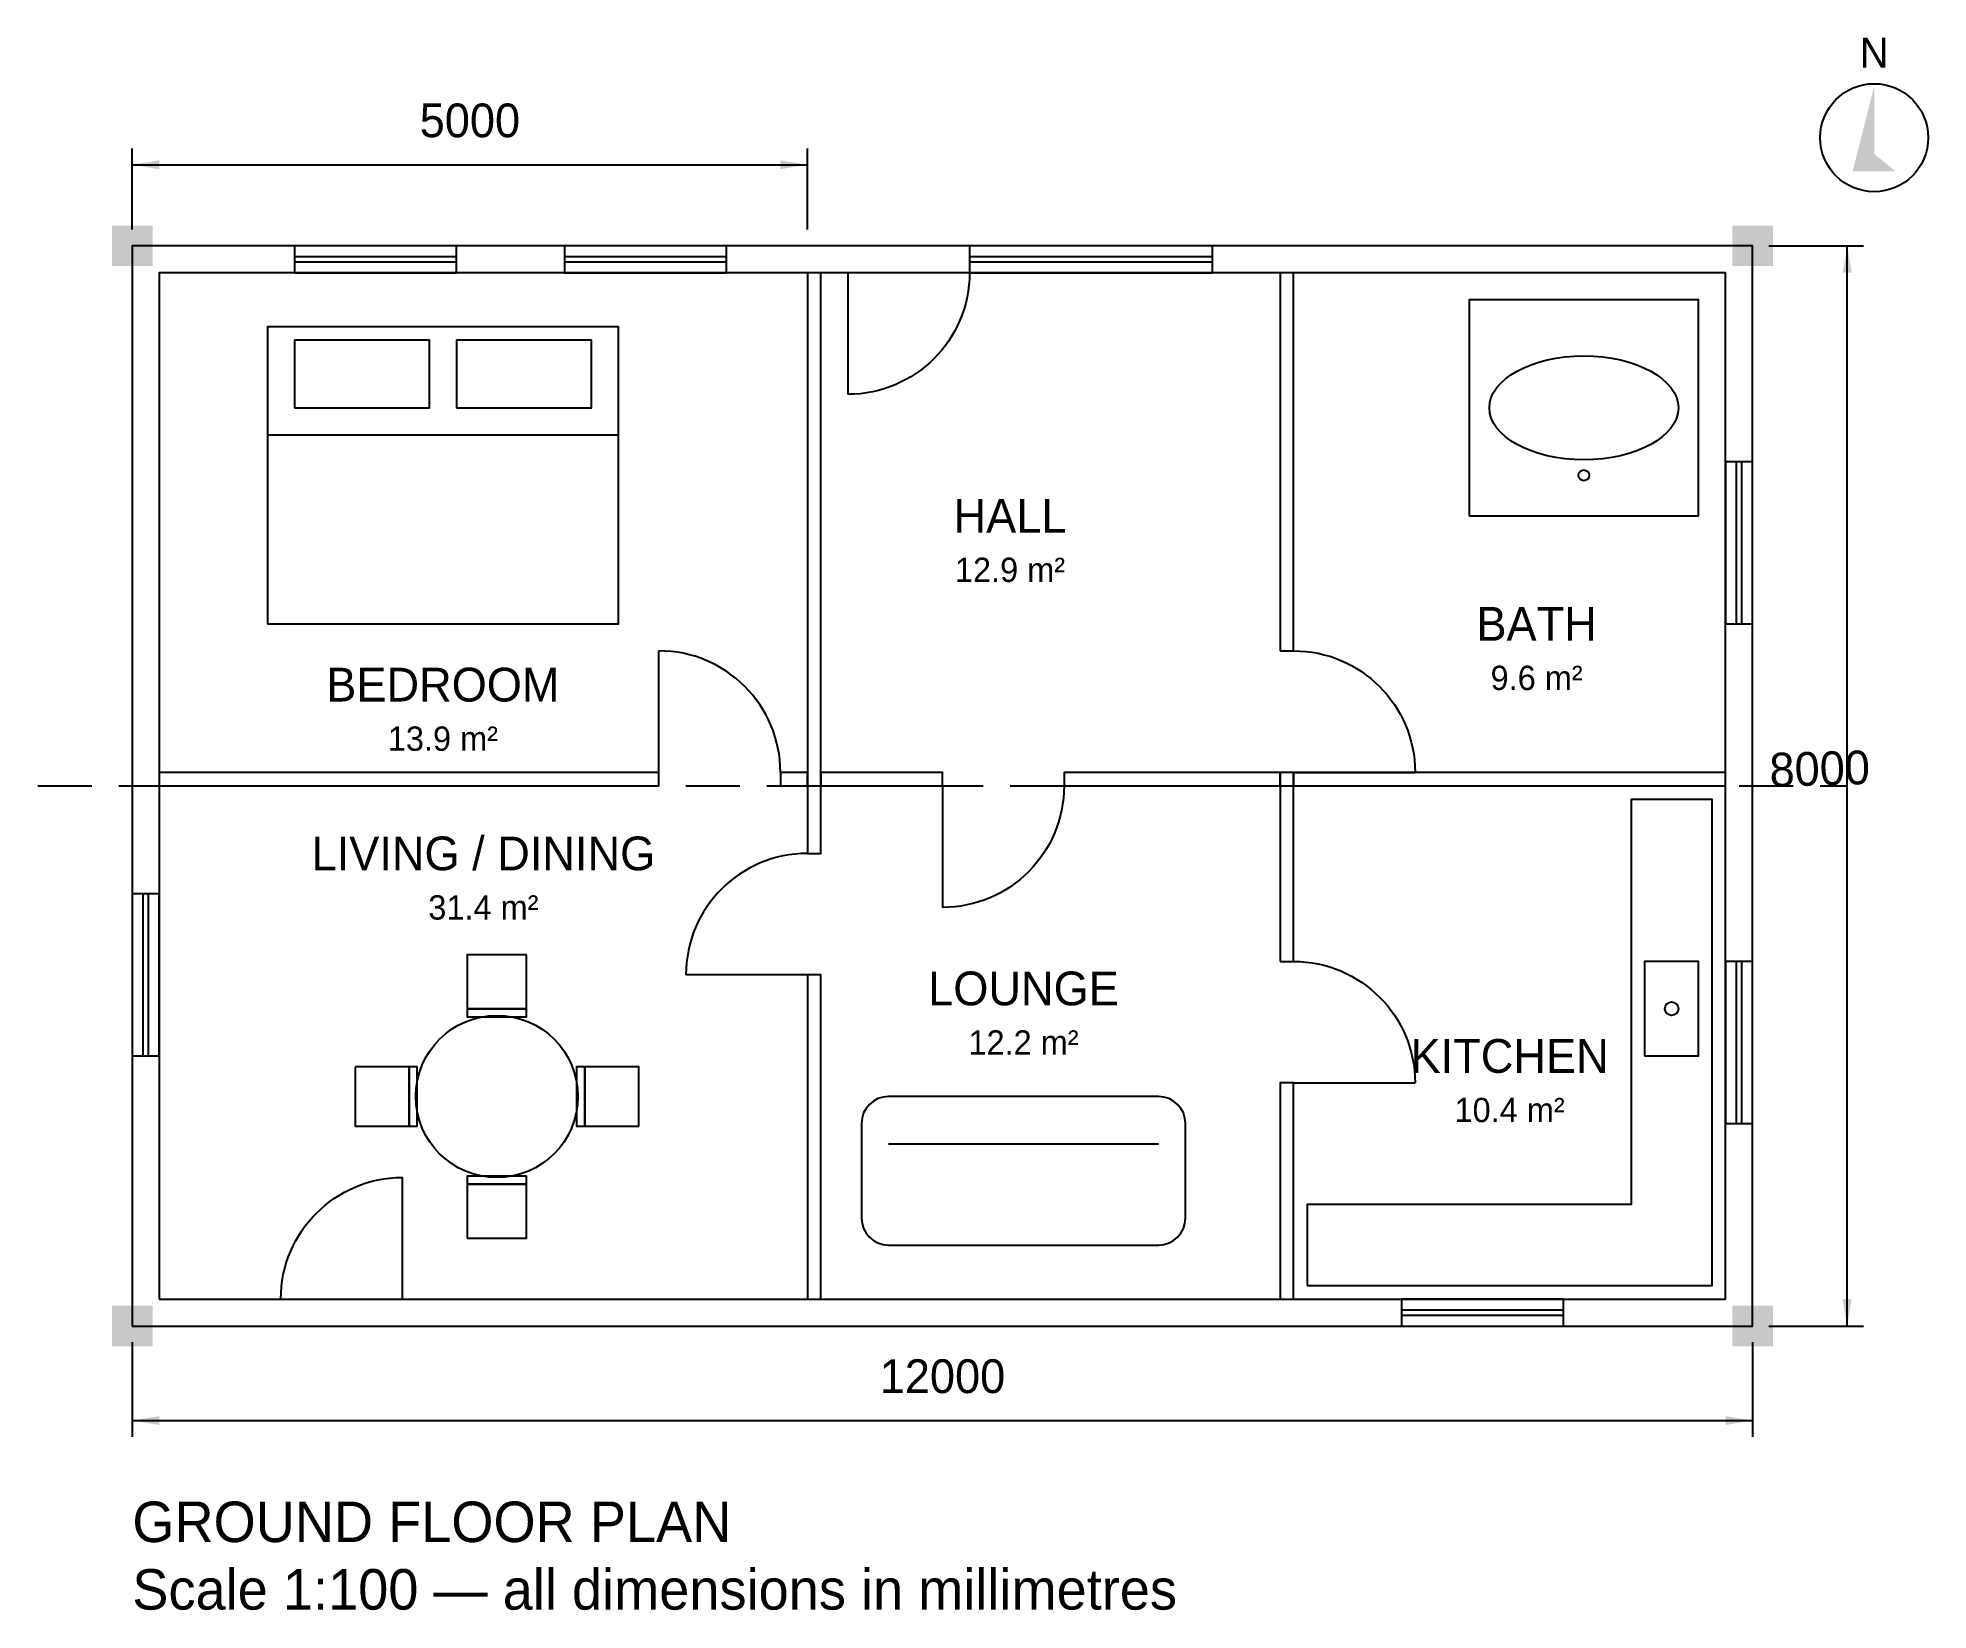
# Model space of a CAD drawing. Header units: millimetres. Extents: x -700 to 13300, y -2104 to 9540.
import ezdxf
from ezdxf.enums import TextEntityAlignment as Align

# ---------------------------------------------------------------- set-up
doc = ezdxf.new("R2010")
doc.units = ezdxf.units.MM
doc.linetypes.add('DASHED', pattern=[600, 400, -200])
for name, color, linetype in [('DIMS', 3, 'CONTINUOUS'), ('DOORS', 1, 'CONTINUOUS'), ('FURNITURE', 8, 'CONTINUOUS'), ('GRID', 9, 'DASHED'), ('TEXT', 2, 'CONTINUOUS'), ('WALLS', 7, 'CONTINUOUS'), ('WINDOWS', 4, 'CONTINUOUS')]:
    doc.layers.add(name, color=color, linetype=linetype)
doc.dimstyles.get("Standard").update_dxf_attribs({"dimtxt": 0.18, "dimasz": 0.18, "dimexe": 0.18, "dimexo": 0.0625, "dimgap": 0.09, "dimtad": 0, "dimtih": 1, "dimtoh": 1, "dimdec": 4, "dimzin": 0, "dimdsep": 46, "dimcen": 0.09, "dimadec": 0, "dimazin": 0, "dimtfac": 1, "dimtdec": 4, "dimtofl": 0, "dimtmove": 0, "dimatfit": 3, "dimfxl": 1, "dimtolj": 1, "dimtzin": 0, "dimarcsym": 0})

# ---------------------------------------------------------------- blocks, each defined once
blk = doc.blocks.new('DOOR')
blk.add_line((0, 0), (0, 900))
blk.add_arc((0, 0), 900, 0, 90)
blk = doc.blocks.new('WINDOW')
for p, q in [((0, 120), (1200, 120)), ((0, 80), (1200, 80))]:
    blk.add_line(p, q)
blk.add_lwpolyline([(0, 0), (1200, 0), (1200, 200), (0, 200)], close=True)
blk = doc.blocks.new('CHAIR')
for points in [[(-220, 200), (220, 200), (220, 260), (-220, 260)], [(-220, -200), (220, -200), (220, 200), (-220, 200)]]:
    blk.add_lwpolyline(points, close=True)
blk = doc.blocks.new('NORTH')
blk.add_circle((0, 0), 400)
blk.add_solid([(0, 380), (-160, -250), (0, -120), (160, -250)])
blk.add_text('N', height=220).set_placement((0, 520), align=Align.CENTER)
blk = doc.blocks.new('*D1')
at = {"color": 0}
for p, q in [((0, -120), (0, -820)), ((12000, -120), (12000, -820)), ((0, -700), (12000, -700))]:
    blk.add_line(p, q, dxfattribs=at)
for points in [[(0, -700), (200, -667), (200, -733)], [(12000, -700), (11800, -667), (11800, -733)]]:
    blk.add_solid(points, dxfattribs=at)
at = {"color": 0, "insert": (6000, -500), "char_height": 250, "attachment_point": 8}
blk.add_mtext('12000', dxfattribs=at)
blk = doc.blocks.new('*D2')
at = {"color": 0}
for p, q in [((12120, 8000), (12820, 8000)), ((12700, 0), (12700, 8000)), ((12120, 0), (12820, 0))]:
    blk.add_line(p, q, dxfattribs=at)
for points in [[(12700, 8000), (12667, 7800), (12733, 7800)], [(12700, 0), (12667, 200), (12733, 200)]]:
    blk.add_solid(points, dxfattribs=at)
at = {"color": 0, "insert": (12500, 4000), "char_height": 250, "attachment_point": 8, "rotation": 1.5708}
blk.add_mtext('8000', dxfattribs=at)
blk = doc.blocks.new('*D3')
at = {"color": 0}
for p, q in [((0, 8120), (0, 8720)), ((5000, 8120), (5000, 8720)), ((0, 8600), (5000, 8600))]:
    blk.add_line(p, q, dxfattribs=at)
for points in [[(0, 8600), (200, 8633), (200, 8567)], [(5000, 8600), (4800, 8633), (4800, 8567)]]:
    blk.add_solid(points, dxfattribs=at)
at = {"color": 0, "insert": (2500, 8800), "char_height": 250, "attachment_point": 8}
blk.add_mtext('5000', dxfattribs=at)

msp = doc.modelspace()

# ---------------------------------------------------------------- hatches: boundary and pattern name
at = {"layer": 'WALLS'}
h = msp.add_hatch(color=256, dxfattribs=at)
h.dxf.hatch_style = 1
h.paths.add_polyline_path([(-150, 7850), (150, 7850), (150, 8150), (-150, 8150)])
h = msp.add_hatch(color=256, dxfattribs=at)
h.dxf.hatch_style = 1
h.paths.add_polyline_path([(11850, 7850), (12150, 7850), (12150, 8150), (11850, 8150)])
h = msp.add_hatch(color=256, dxfattribs=at)
h.dxf.hatch_style = 1
h.paths.add_polyline_path([(-150, -150), (150, -150), (150, 150), (-150, 150)])
h = msp.add_hatch(color=256, dxfattribs=at)
h.dxf.hatch_style = 1
h.paths.add_polyline_path([(11850, -150), (12150, -150), (12150, 150), (11850, 150)])

# ---------------------------------------------------------------- linework, layer by layer
at = {"layer": 'FURNITURE'}
msp.add_line((1000, 6600), (3600, 6600), dxfattribs=at)
for points in [[(9900, 6000), (11600, 6000), (11600, 7600), (9900, 7600)], [(1000, 5200), (3600, 5200), (3600, 7400), (1000, 7400)], [(1200, 6800), (2200, 6800), (2200, 7300), (1200, 7300)], [(2400, 6800), (3400, 6800), (3400, 7300), (2400, 7300)], [(8700, 300), (11700, 300), (11700, 3900), (11100, 3900), (11100, 900), (8700, 900)], [(11200, 2000), (11600, 2000), (11600, 2700), (11200, 2700)]]:
    msp.add_lwpolyline(points, close=True, dxfattribs=at)
msp.add_lwpolyline([(5600, 600), (7600, 600, 0.41421356), (7800, 800), (7800, 1500, 0.41421356), (7600, 1700), (5600, 1700, 0.41421356), (5400, 1500), (5400, 800, 0.41421356)], format="xyb", close=True, dxfattribs=at)
msp.add_lwpolyline([(5600, 1350), (7600, 1350)], dxfattribs=at)
for centre, radius in [((10750, 6300), 40), ((11400, 2350), 50), ((2700, 1700), 600)]:
    msp.add_circle(centre, radius, dxfattribs=at)
msp.add_ellipse((10750, 6800), major_axis=(700, 0), ratio=0.55, dxfattribs=at)
at = {"layer": 'GRID'}
msp.add_line((-700, 4000), (12700, 4000), dxfattribs=at)
at = {"layer": 'WALLS'}
for points in [[(0, 0), (12000, 0), (12000, 8000), (0, 8000)], [(200, 200), (11800, 200), (11800, 7800), (200, 7800)], [(5000, 3500), (5100, 3500), (5100, 7800), (5000, 7800)], [(8500, 5000), (8600, 5000), (8600, 7800), (8500, 7800)], [(200, 4000), (3900, 4000), (3900, 4100), (200, 4100)], [(4800, 4000), (5000, 4000), (5000, 4100), (4800, 4100)], [(5100, 4000), (6000, 4000), (6000, 4100), (5100, 4100)], [(6900, 4000), (8500, 4000), (8500, 4100), (6900, 4100)], [(8500, 2700), (8600, 2700), (8600, 4100), (8500, 4100)], [(8600, 4000), (11800, 4000), (11800, 4100), (8600, 4100)], [(5000, 200), (5100, 200), (5100, 2600), (5000, 2600)], [(8500, 200), (8600, 200), (8600, 1800), (8500, 1800)]]:
    msp.add_lwpolyline(points, close=True, dxfattribs=at)

# ---------------------------------------------------------------- block references
at = {"layer": 'DOORS', "xscale": -1}
for p, rotation in [((5300, 7800), 180), ((8600, 1800), 270)]:
    msp.add_blockref('DOOR', p, dxfattribs=dict(at, rotation=rotation))
at = {"layer": 'DOORS'}
msp.add_blockref('DOOR', (3900, 4100), dxfattribs=at)
at = {"layer": 'DOORS', "yscale": -1, "rotation": 90}
msp.add_blockref('DOOR', (8600, 4100), dxfattribs=at)
at = {"layer": 'DOORS', "yscale": -1}
msp.add_blockref('DOOR', (6000, 4000), dxfattribs=at)
at = {"layer": 'DOORS', "rotation": 90}
msp.add_blockref('DOOR', (5000, 2600), dxfattribs=at)
at = {"layer": 'DOORS', "xscale": -1}
msp.add_blockref('DOOR', (2000, 200), dxfattribs=at)
at = {"layer": 'FURNITURE'}
for p, rotation in [((2700, 2550), 180), ((1850, 1700), 270), ((3550, 1700), 90)]:
    msp.add_blockref('CHAIR', p, dxfattribs=dict(at, rotation=rotation))
msp.add_blockref('CHAIR', (2700, 850), dxfattribs=at)
at = {"layer": 'TEXT'}
msp.add_blockref('NORTH', (12900, 8800), dxfattribs=at)
at = {"layer": 'WINDOWS'}
for p in [(1200, 7800), (3200, 7800), (9400, 0)]:
    msp.add_blockref('WINDOW', p, dxfattribs=at)
at = {"layer": 'WINDOWS', "xscale": 1.5}
msp.add_blockref('WINDOW', (6200, 7800), dxfattribs=at)
at = {"layer": 'WINDOWS', "rotation": 90}
for p in [(12000, 5200), (200, 2000), (12000, 1500)]:
    msp.add_blockref('WINDOW', p, dxfattribs=at)

# ---------------------------------------------------------------- texts
at = {"layer": 'TEXT'}
for s, height, p in [('HALL', 250, (6500, 6000)), ('12.9 m²', 180, (6500, 5600)), ('BATH', 250, (10400, 5200)), ('BEDROOM', 250, (2300, 4750)), ('9.6 m²', 180, (10400, 4800)), ('13.9 m²', 180, (2300, 4350)), ('LIVING / DINING', 250, (2600, 3500)), ('31.4 m²', 180, (2600, 3100)), ('LOUNGE', 250, (6600, 2500)), ('12.2 m²', 180, (6600, 2100)), ('KITCHEN', 250, (10200, 2000)), ('10.4 m²', 180, (10200, 1600))]:
    msp.add_text(s, height=height, dxfattribs=at).set_placement(p, align=Align.MIDDLE_CENTER)
at = {"layer": 'TEXT', "insert": (0, -1300), "char_height": 300, "width": 9000, "attachment_point": 1}
msp.add_mtext('GROUND FLOOR PLAN\\PScale 1:100 — all dimensions in millimetres', dxfattribs=at)

# ---------------------------------------------------------------- dimensions: what is measured, and where the dimension line sits
at = {"layer": 'DIMS'}
for base, p1, p2, picture, middle in [((5000, 8600), (0, 8000), (5000, 8000), '*D3', (2500, 8800)), ((12000, -700), (0, 0), (12000, 0), '*D1', (6000, -500))]:
    dim = msp.add_linear_dim(base=base, p1=p1, p2=p2, dimstyle='Standard', dxfattribs=at)
    dim.commit()
    dim.dimension.update_dxf_attribs({"geometry": picture, "text_midpoint": middle})
dim = msp.add_linear_dim(base=(12700, 8000), p1=(12000, 0), p2=(12000, 8000), angle=90, dimstyle='Standard', dxfattribs=at)
dim.commit()
dim.dimension.update_dxf_attribs({"geometry": '*D2', "text_midpoint": (12500, 4000)})

doc.saveas('drawing.dxf')
